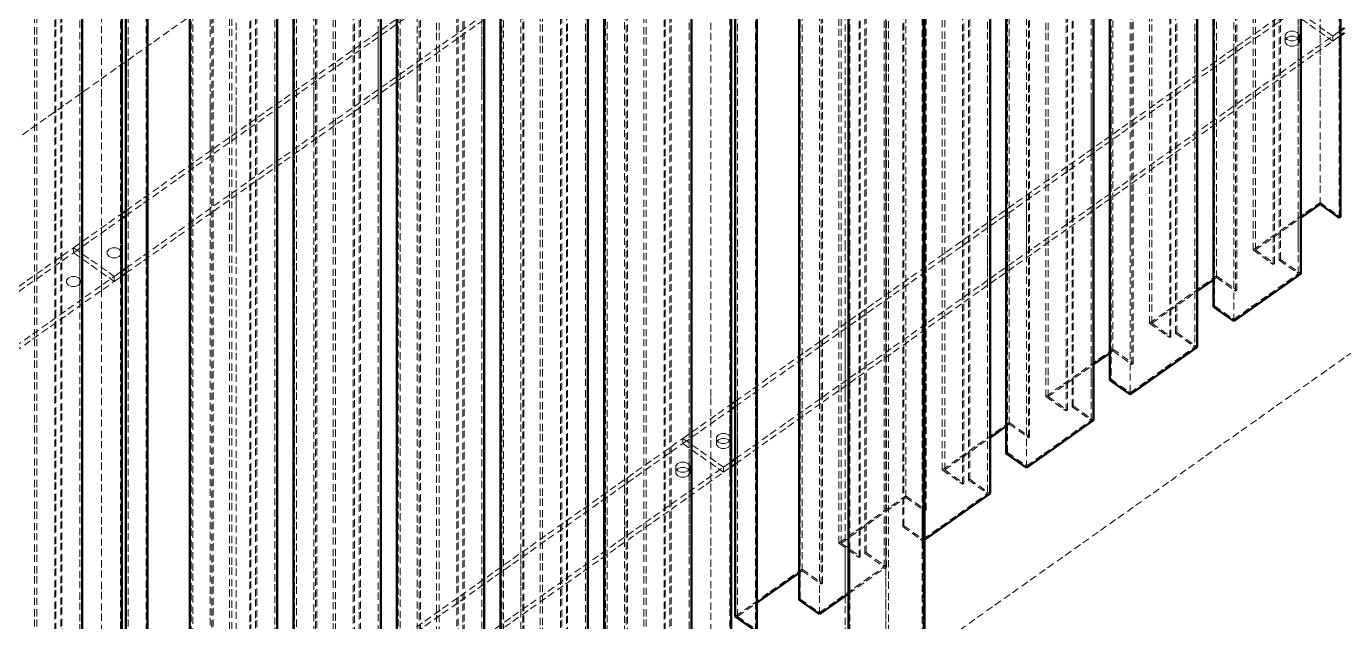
# Model space of a CAD drawing. Header units: millimetres. Extents: x 1091 to 14628, y 360 to 10440.
# Drawn here: x 3978 to 4666, y 2055 to 2365 of the extents above; entities that cross this region are included whole.
import ezdxf

# ---------------------------------------------------------------- set-up
doc = ezdxf.new("R2010")
doc.units = ezdxf.units.MM
doc.linetypes.add('Hidden', pattern=[15, 5, -3, 5, -2])
for name, color, linetype, lineweight in [('Default', 7, 'Continuous', 50), ('Edges', 7, 'Hidden', 15), ('HiddenEdges', 2, 'Hidden', 15), ('HiddenSilhouettes', 2, 'Hidden', 15), ('HiddenWires', 7, 'Hidden', 15), ('Silhouettes', 7, 'Continuous', 50), ('Wires', 7, 'Hidden', 15)]:
    doc.layers.add(name, color=color, linetype=linetype, lineweight=lineweight)

# ---------------------------------------------------------------- blocks, each defined once
blk = doc.blocks.new('Isometric')
at = {"layer": 'Edges'}
for points in [[(1360.83, -1916.75), (1360.83, -1142.16)], [(1577.2, -1577.68), (1577.2, -1141.4)], [(1505.08, -1814.75), (1505.08, -1192.4)], [(1298.46, -1814.78), (1298.46, -1234.74)], [(1381.97, -1661.32), (1381.97, -1245.99)], [(1432.32, -1680.13), (1432.32, -1245.99)], [(1433.16, -1679.53), (1433.16, -1245.99)], [(860.9, -1557.49), (860.9, -1425.34)], [(892.02, -1557.49), (892.02, -1422.14)], [(1225.06, -2012.75), (1225.06, -1430.4)], [(874.2, -1682.03), (874.2, -1434.74)], [(1008.69, -1586.93), (1008.69, -1439.64)], [(1152.94, -1917.68), (1152.94, -1441.4)], [(936.56, -1597.93), (936.56, -1453.66)], [(1080.81, -1557.49), (1080.81, -1453.66)], [(1722.72, -1557.49), (1722.72, -1453.66)], [(1722.72, -1640.85), (1722.72, -1511.24)], [(892.02, -1669.43), (892.02, -1522.14)], [(1649.33, -1566.68), (1649.33, -1523.14)], [(860.9, -1691.43), (860.9, -1544.14)], [(936.56, -1661.32), (936.56, -1557.49)], [(1577.2, -1661.32), (1577.2, -1557.49)], [(1577.2, -1614.14), (1577.2, -1763.75)], [(892.02, -2228.25), (892.02, -1625.9)], [(936.56, -1634.4), (936.56, -2076.65)], [(1381.97, -1765.16), (1381.97, -1661.32)], [(1407.14, -1765.16), (1407.14, -1661.32)], [(1432.32, -1765.16), (1432.32, -1661.32)], [(1433.16, -1765.16), (1433.16, -1661.32)], [(1381.97, -1715.73), (1381.97, -1712.19)], [(1381.97, -1901.8), (1381.97, -1715.73)], [(1432.32, -1765.16), (1432.32, -1716.59)], [(1360.83, -1770.68), (1360.83, -1727.14)], [(1407.14, -1765.16), (1407.14, -1734.39)], [(1316.28, -1928.25), (1316.28, -1758.64)], [(1285.17, -1868.99), (1285.17, -1765.16)], [(1407.14, -1884), (1407.14, -1765.16)], [(1432.32, -1868.99), (1432.32, -1765.16)], [(1433.16, -2076.65), (1433.16, -1765.16)], [(1225.06, -1868.99), (1225.06, -1823.14)], [(1432.32, -1843.5), (1432.32, -1842.3)], [(1432.32, -1864.1), (1432.32, -1843.5)], [(1152.94, -1868.99), (1152.94, -2063.75)], [(1432.32, -1865.3), (1432.32, -1864.1)], [(1432.32, -1868.99), (1432.32, -1865.3)], [(1432.32, -1946.2), (1432.32, -1868.99)]]:
    blk.add_lwpolyline(points, dxfattribs=at)
for points in [[(1649.33, -1712.75, 0), (1649.33, -906.64, 0)], [(1709.43, -1557.49, 0), (1709.43, -1038.33, 0)], [(1285.17, -1765.16, 0), (1285.17, -1244.14, 0)], [(1407.14, -1697.93, 0), (1407.14, -1245.99, 0)], [(1316.28, -1802.18, 0), (1316.28, -1325.9, 0)], [(1709.43, -1631.45, 0), (1709.43, -1480.64, 0)], [(874.2, -1557.49, 0), (874.2, -1534.74, 0)], [(1080.81, -1972.82, 0), (1080.81, -1532.4, 0)], [(1008.69, -2019.68, 0), (1008.69, -1543.4, 0)], [(1505.08, -1668.68, 0), (1505.08, -1625.14, 0)], [(874.2, -2114.78, 0), (874.2, -1638.5, 0)], [(860.9, -2124.18, 0), (860.9, -1647.9, 0)], [(1433.16, -1719.53, 0), (1433.16, -1715.99, 0)], [(1433.16, -1765.16, 0), (1433.16, -1719.53, 0)], [(1298.46, -1940.85, 0), (1298.46, -1765.16, 0)], [(1285.17, -1780.64, 0), (1285.17, -1931.45, 0)], [(1433.16, -1868.99, 0), (1433.16, -1842.9, 0)], [(1407.14, -1868.99, 0), (1407.14, -1844, 0)], [(1381.97, -1981.8, 0), (1381.97, -1868.99, 0)], [(1407.14, -1964, 0), (1407.14, -1868.99, 0)]]:
    blk.add_polyline3d(points, dxfattribs=at)
at = {"layer": 'HiddenEdges'}
for points in [[(1637.31, -1682.45), (1637.31, -896.94)], [(1565.18, -1733.45), (1565.18, -934.49)], [(1604.78, -1724.25), (1604.78, -934.49)], [(1407.14, -2663.15), (1407.14, -973.16)], [(1433.16, -2618.73), (1433.16, -980.78)], [(1532.65, -1775.25), (1532.65, -987.94)], [(1537.6, -1771.75), (1537.6, -984.44)], [(1493.06, -1784.45), (1493.06, -998.94)], [(1420.93, -1835.45), (1420.93, -1029.34)], [(1460.53, -1826.25), (1460.53, -1038.33)], [(1491.78, -1804.15), (1491.78, -1098.04)], [(1636.03, -1702.15), (1636.03, -1099.8)], [(1347.53, -1906.15), (1347.53, -1200.04)], [(1226.34, -1991.85), (1226.34, -1204.54)], [(1113.34, -2071.75), (1113.34, -1265.64)], [(1108.39, -2075.25), (1108.39, -1269.14)], [(1068.79, -2084.45), (1068.79, -1298.94)], [(1082.09, -2093.85), (1082.09, -1306.54)], [(1154.21, -2042.85), (1154.21, -1336.74)], [(995.39, -1596.33), (995.39, -1349.82)], [(1067.52, -1557.49), (1067.52, -1349.82)], [(969.09, -2173.75), (969.09, -1367.64)], [(1139.64, -1887.08), (1139.64, -1450.8)], [(1067.52, -1978.08), (1067.52, -1501.8)], [(1718.27, -1517.93), (1718.27, -1514.39)], [(1636.03, -1576.08), (1636.03, -1532.54)], [(923.27, -2080.08), (923.27, -1557.49)], [(1563.91, -1557.49), (1563.91, -1753.15)], [(1563.91, -1661.32), (1563.91, -1623.54)], [(1265.72, -1797.93), (1265.72, -1794.39)], [(1211.77, -1876.08), (1211.77, -1832.54)], [(1139.64, -1972.82), (1139.64, -1868.99)]]:
    blk.add_lwpolyline(points, dxfattribs=at)
for points in [[(1676.9, -1673.25, 0), (1676.9, -867.14, 0)], [(1681.85, -1669.75, 0), (1681.85, -863.64, 0)], [(1650.6, -1691.85, 0), (1650.6, -885.74, 0)], [(1609.73, -1720.75, 0), (1609.73, -914.64, 0)], [(1578.47, -1742.85, 0), (1578.47, -936.74, 0)], [(1506.35, -1793.85, 0), (1506.35, -987.74, 0)], [(1465.48, -1822.75, 0), (1465.48, -1016.64, 0)], [(1434.22, -1844.85, 0), (1434.22, -1038.74, 0)], [(1419.66, -1855.15, 0), (1419.66, -1049.04, 0)], [(1432.95, -1865.75, 0), (1432.95, -1059.64, 0)], [(1388.4, -1877.25, 0), (1388.4, -1071.14, 0)], [(1393.35, -1873.75, 0), (1393.35, -1067.64, 0)], [(1348.81, -1886.45, 0), (1348.81, -1080.34, 0)], [(1362.1, -1895.85, 0), (1362.1, -1089.74, 0)], [(1563.91, -1587.08, 0), (1563.91, -1142.16, 0)], [(1257.59, -1969.75, 0), (1257.59, -1163.64, 0)], [(1252.64, -1973.25, 0), (1252.64, -1167.14, 0)], [(1213.04, -1982.45, 0), (1213.04, -1176.34, 0)], [(1180.51, -2024.25, 0), (1180.51, -1218.14, 0)], [(1185.46, -2020.75, 0), (1185.46, -1214.64, 0)], [(1036.27, -2126.25, 0), (1036.26, -1320.14, 0)], [(1041.21, -2122.75, 0), (1041.21, -1316.64, 0)], [(1140.92, -2033.45, 0), (1140.92, -1346.14, 0)], [(996.67, -2135.45, 0), (996.67, -1349.82, 0)], [(1009.96, -2144.85, 0), (1009.96, -1349.82, 0)], [(964.14, -2177.25, 0), (964.14, -1371.14, 0)], [(924.54, -2186.45, 0), (924.54, -1380.34, 0)], [(937.84, -2195.85, 0), (937.84, -1389.74, 0)], [(1211.77, -2002.15, 0), (1211.77, -1399.8, 0)], [(923.27, -1607.33, 0), (923.27, -1453.66, 0)], [(828.38, -2273.25, 0), (828.38, -1467.14, 0)], [(833.33, -2269.75, 0), (833.33, -1463.64, 0)], [(995.39, -1989.08, 0), (995.39, -1552.8, 0)], [(1491.78, -1678.08, 0), (1491.78, -1634.54, 0)], [(923.27, -1661.32, 0), (923.27, -1643.8, 0)], [(1347.53, -1780.08, 0), (1347.53, -1736.54, 0)]]:
    blk.add_polyline3d(points, dxfattribs=at)
at = {"layer": 'HiddenSilhouettes'}
for points in [[(1664.46, -1663.25), (1664.46, -894.74)], [(1605.63, -1723.65), (1605.63, -934.49)], [(1533.5, -1774.65), (1533.5, -987.34)], [(1536.76, -1772.35), (1536.76, -985.04)], [(1408.84, -1868.99), (1408.84, -1009.61)], [(1461.38, -1825.65), (1461.38, -1119.54)], [(1435.07, -1844.25), (1435.07, -1138.14)], [(1253.49, -1972.65), (1253.49, -1166.54)], [(1550.05, -1596.88), (1550.05, -1200.6)], [(1168.07, -2014.25), (1168.07, -1208.14)], [(1227.18, -1991.25), (1227.18, -1203.94)], [(1477.92, -1211.6), (1477.92, -1832.75)], [(1303.83, -1810.98), (1303.83, -1230.94)], [(1095.94, -2065.25), (1095.94, -1296.74)], [(1022.12, -2116.25), (1022.12, -1310.14)], [(1023.82, -2116.25), (1023.82, -1310.14)], [(1037.11, -2125.65), (1037.11, -1319.54)], [(1040.37, -2123.35), (1040.37, -1317.24)], [(1155.06, -2042.25), (1155.06, -1336.14)], [(1010.81, -2144.25), (1010.81, -1349.82)], [(877.87, -1635.9), (1265.72, -1361.65)], [(877.87, -1639.43), (1265.72, -1365.18)], [(1270.03, -1765.16), (1270.03, -1362.13)], [(879.57, -2218.25), (879.57, -1412.14)], [(938.68, -2195.25), (938.68, -1407.94)], [(1053.66, -1557.49), (1053.66, -1407.84)], [(1197.91, -1885.88), (1197.91, -1409.6)], [(1125.78, -1896.88), (1125.78, -1453.66)], [(1694.3, -1557.49), (1694.3, -1453.66)], [(1302.14, -1768.64), (1689.99, -1494.39)], [(1689.99, -1494.39), (1718.27, -1514.39)], [(1694.3, -1679.75), (1694.3, -1491.34)], [(1302.14, -1772.18), (1689.99, -1497.93)], [(1689.99, -1497.93), (1718.27, -1517.93)], [(1685.16, -1517.02), (1686.45, -1515.43), (1688.69, -1514.52), (1691.28, -1514.52), (1693.52, -1515.43), (1694.81, -1517.02), (1694.81, -1518.85), (1693.52, -1520.43), (1691.28, -1521.35), (1688.69, -1521.35), (1686.45, -1520.43), (1685.16, -1518.85)], [(879.57, -1557.49), (879.57, -1530.94)], [(1622.17, -1542.34), (1622.17, -1730.75)], [(845.77, -1557.49), (845.77, -1554.84)], [(1550.05, -1661.32), (1550.05, -1557.49)], [(841.46, -1661.65), (875.04, -1637.9)], [(879.57, -1678.23), (879.57, -1634.7)], [(1550.05, -1765.16), (1550.05, -1633.34)], [(1664.46, -1663.25), (1696, -1640.95)], [(1694.3, -1661.32), (1694.3, -1640.95)], [(1477.92, -1687.88), (1477.92, -1644.34)], [(845.77, -1702.13), (845.77, -1658.6)], [(417.19, -1961.65), (841.46, -1661.65)], [(417.19, -1965.18), (841.46, -1665.18)], [(841.46, -1661.65), (869.74, -1681.65)], [(841.46, -1665.18), (869.74, -1685.18)], [(1681.01, -1670.35), (1694.3, -1679.75)], [(1681.85, -1669.75), (1696, -1679.75)], [(445.48, -1981.65), (869.74, -1681.65)], [(445.48, -1985.18), (869.74, -1685.18)], [(1590.64, -1714.25), (1637.31, -1681.25)], [(1635.18, -1683.95), (1637.31, -1682.45)], [(1637.31, -1682.45), (1650.6, -1691.85)], [(1649.33, -1711.55), (1694.3, -1679.75)], [(1592.33, -1714.25), (1623.87, -1691.95)], [(1650.6, -1691.85), (1651.45, -1691.25)], [(1636.03, -1702.15), (1649.33, -1711.55)], [(1592.33, -1714.25), (1605.63, -1723.65)], [(1604.78, -1724.25), (1605.63, -1723.65)], [(1608.88, -1721.35), (1609.73, -1720.75)], [(1608.88, -1721.35), (1622.17, -1730.75)], [(1518.51, -1765.25), (1565.18, -1732.25)], [(1565.18, -1732.25), (1579.32, -1742.25)], [(1565.18, -1733.45), (1578.47, -1742.85)], [(1578.47, -1742.85), (1579.32, -1742.25)], [(1520.21, -1765.25), (1551.75, -1742.95)], [(1563.06, -1753.75), (1563.91, -1753.15)], [(1563.91, -1753.15), (1577.2, -1762.55)], [(1270.03, -1979.75), (1270.03, -1765.16)], [(1518.51, -1765.25), (1532.65, -1775.25)], [(1265.72, -1794.39), (1299.31, -1770.64)], [(1536.76, -1772.35), (1537.6, -1771.75)], [(1537.6, -1771.75), (1551.75, -1781.75)], [(1446.39, -1816.25), (1493.06, -1783.25)], [(1490.93, -1785.95), (1493.06, -1784.45)], [(1493.06, -1783.25), (1507.2, -1793.25)], [(1493.06, -1784.45), (1506.35, -1793.85)], [(1505.08, -1813.55), (1550.05, -1781.75)], [(877.87, -2068.64), (1265.72, -1794.39)], [(1289.18, -1797.02), (1290.47, -1795.43), (1292.71, -1794.52), (1295.3, -1794.52), (1297.54, -1795.43), (1298.84, -1797.02), (1298.84, -1798.85), (1297.54, -1800.43), (1295.3, -1801.35), (1292.71, -1801.35), (1290.47, -1800.43), (1289.18, -1798.85)], [(1289.18, -1798.85), (1289.18, -1795.31)], [(1448.08, -1816.25), (1479.62, -1793.95)], [(1506.35, -1793.85), (1507.2, -1793.25)], [(1265.72, -1797.93), (1294.01, -1817.93)], [(1490.93, -1804.75), (1491.78, -1804.15)], [(1260.89, -1817.02), (1262.19, -1815.43), (1264.43, -1814.52), (1267.02, -1814.52), (1269.26, -1815.43), (1270.55, -1817.02), (1270.55, -1818.85), (1269.26, -1820.43), (1267.02, -1821.35), (1264.43, -1821.35), (1262.19, -1820.43), (1260.89, -1818.85)], [(1294.01, -1817.93), (1299.31, -1814.18)], [(1464.63, -1823.35), (1465.48, -1822.75)], [(1374.26, -1867.25), (1420.93, -1834.25)], [(1420.93, -1834.25), (1435.07, -1844.25)], [(1460.53, -1826.25), (1461.38, -1825.65)], [(1197.91, -1842.34), (1197.91, -2030.75)], [(1420.93, -1835.45), (1434.22, -1844.85)], [(1418.81, -1855.75), (1419.66, -1855.15)], [(1418.81, -1855.75), (1432.95, -1865.75)], [(1125.78, -2076.65), (1125.78, -1868.99)], [(1374.26, -1867.25), (1388.4, -1877.25)], [(1375.96, -1867.25), (1389.25, -1876.65)], [(1408.84, -2491.98), (1408.84, -1868.99)], [(1432.95, -1865.75), (1434.01, -1865)], [(1393.35, -1873.75), (1407.5, -1883.75)], [(1302.14, -1918.25), (1348.81, -1885.25)], [(1346.68, -1887.95), (1348.81, -1886.45)], [(1348.81, -1885.25), (1362.95, -1895.25)], [(1381.12, -1902.4), (1407.5, -1883.75)], [(1362.1, -1895.85), (1362.95, -1895.25)], [(1303.83, -1918.25), (1317.13, -1908.85)], [(1303.83, -1918.25), (1317.13, -1927.65)]]:
    blk.add_lwpolyline(points, dxfattribs=at)
for points in [[(1685.16, -1513.48), (1686.45, -1511.89), (1688.69, -1510.98), (1691.28, -1510.98), (1693.52, -1511.89), (1694.81, -1513.48), (1694.81, -1515.31), (1693.52, -1516.89), (1691.28, -1517.81), (1688.69, -1517.81), (1686.45, -1516.89), (1685.16, -1515.31)], [(1289.18, -1793.48), (1290.47, -1791.89), (1292.71, -1790.98), (1295.3, -1790.98), (1297.54, -1791.89), (1298.84, -1793.48), (1298.84, -1795.31), (1297.54, -1796.89), (1295.3, -1797.81), (1292.71, -1797.81), (1290.47, -1796.89), (1289.18, -1795.31)], [(1260.89, -1813.48), (1262.19, -1811.89), (1264.43, -1810.98), (1267.02, -1810.98), (1269.26, -1811.89), (1270.55, -1813.48), (1270.55, -1815.31), (1269.26, -1816.89), (1267.02, -1817.81), (1264.43, -1817.81), (1262.19, -1816.89), (1260.89, -1815.31)]]:
    blk.add_lwpolyline(points, close=True, dxfattribs=at)
for points in [[(1662.76, -1663.25, 0), (1662.76, -857.14, 0)], [(1651.45, -1691.25, 0), (1651.45, -885.14, 0)], [(1677.75, -1672.65, 0), (1677.75, -885.34, 0)], [(1681.01, -1670.35, 0), (1681, -883.04, 0)], [(1608.88, -1721.35, 0), (1608.88, -915.24, 0)], [(1590.64, -1714.25, 0), (1590.64, -934.49, 0)], [(1579.32, -1742.25, 0), (1579.32, -936.14, 0)], [(1518.51, -1765.25, 0), (1518.51, -959.14, 0)], [(1520.21, -1765.25, 0), (1520.21, -959.14, 0)], [(1622.17, -1585.88, 0), (1622.17, -955.2, 0)], [(1507.2, -1793.25, 0), (1507.2, -987.14, 0)], [(1592.33, -1714.25, 0), (1592.33, -983.59, 0)], [(1464.63, -1823.35, 0), (1464.63, -1017.24, 0)], [(1418.81, -1855.75, 0), (1418.81, -1049.64, 0)], [(1374.26, -1867.25, 0), (1374.26, -1061.14, 0)], [(1389.25, -1876.65, 0), (1389.25, -1070.54, 0)], [(1392.51, -1874.35, 0), (1392.51, -1068.24, 0)], [(1405.8, -1883.75, 0), (1405.8, -1077.64, 0)], [(1407.5, -1883.75, 0), (1407.5, -1077.64, 0)], [(1362.95, -1895.25, 0), (1362.95, -1089.14, 0)], [(1375.96, -1867.25, 0), (1375.96, -1098.74, 0)], [(1446.39, -1816.25, 0), (1446.39, -1130.14, 0)], [(1448.08, -1816.25, 0), (1448.08, -1128.94, 0)], [(1240.19, -1963.25, 0), (1240.19, -1157.14, 0)], [(1256.74, -1970.35, 0), (1256.74, -1164.24, 0)], [(1238.5, -1963.25, 0), (1238.5, -1195.94, 0)], [(1181.36, -2023.65, 0), (1181.36, -1217.54, 0)], [(1184.62, -2021.35, 0), (1184.62, -1215.24, 0)], [(1109.24, -2074.65, 0), (1109.24, -1268.54, 0)], [(1112.49, -2072.35, 0), (1112.49, -1266.24, 0)], [(1082.93, -2093.25, 0), (1082.93, -1287.14, 0)], [(1094.25, -2065.25, 0), (1094.25, -1349.82, 0)], [(1166.37, -2014.25, 0), (1166.37, -1349.82, 0)], [(950, -2167.25, 0), (950, -1361.14, 0)], [(964.99, -2176.65, 0), (964.99, -1370.54, 0)], [(968.24, -2174.35, 0), (968.24, -1368.24, 0)], [(877.87, -1675.9, 0), (1294.01, -1381.65, 0)], [(877.87, -1679.43, 0), (1294.01, -1385.18, 0)], [(951.7, -2167.25, 0), (951.69, -1399.94, 0)], [(814.23, -2263.25, 0), (814.23, -1457.14, 0)], [(815.93, -2263.25, 0), (815.93, -1457.14, 0)], [(981.53, -1606.13, 0), (981.53, -1453.66, 0)], [(829.22, -2272.65, 0), (829.22, -1466.54, 0)], [(832.48, -2270.35, 0), (832.48, -1464.24, 0)], [(845.77, -1473.64, 0), (845.77, -2279.75, 0)], [(1125.78, -1557.49, 0), (1125.78, -1500.6, 0)], [(1053.66, -1511.6, 0), (1053.66, -2132.75, 0)], [(1694.81, -1517.02, 0), (1694.81, -1513.48, 0)], [(1718.27, -1514.39, 0), (1723.57, -1510.64, 0)], [(1302.14, -1808.64, 0), (1718.27, -1514.39, 0)], [(1302.14, -1812.18, 0), (1718.27, -1517.93, 0)], [(1685.16, -1518.85, 0), (1685.16, -1515.31, 0)], [(1718.27, -1517.93, 0), (1723.57, -1514.18, 0)], [(981.53, -1998.88, 0), (981.53, -1557.49, 0)], [(1662.76, -1663.25, 0), (1709.43, -1630.25, 0)], [(1709.43, -1630.25, 0), (1723.57, -1640.25, 0)], [(841.46, -1665.18, 0), (875.04, -1641.43, 0)], [(841.46, -1665.18, 0), (841.46, -1661.65, 0)], [(1662.76, -1663.25, 0), (1676.9, -1673.25, 0)], [(1664.46, -1663.25, 0), (1677.75, -1672.65, 0)], [(869.74, -1681.65, 0), (875.04, -1677.9, 0)], [(1676.9, -1673.25, 0), (1677.75, -1672.65, 0)], [(1681.01, -1670.35, 0), (1681.85, -1669.75, 0)], [(869.74, -1685.18, 0), (875.04, -1681.43, 0)], [(869.74, -1685.18, 0), (869.74, -1681.65, 0)], [(1637.31, -1681.25, 0), (1651.45, -1691.25, 0)], [(1635.18, -1702.75, 0), (1636.03, -1702.15, 0)], [(1590.64, -1714.25, 0), (1604.78, -1724.25, 0)], [(1609.73, -1720.75, 0), (1623.87, -1730.75, 0)], [(1563.06, -1734.95, 0), (1565.18, -1733.45, 0)], [(1577.2, -1762.55, 0), (1622.17, -1730.75, 0)], [(1550.05, -1781.75, 0), (1550.05, -1742.95, 0)], [(1303.83, -1918.25, 0), (1303.83, -1765.16, 0)], [(1520.21, -1765.25, 0), (1533.5, -1774.65, 0)], [(1265.72, -1797.93, 0), (1299.31, -1774.18, 0)], [(1532.65, -1775.25, 0), (1533.5, -1774.65, 0)], [(1536.76, -1772.35, 0), (1550.05, -1781.75, 0)], [(1265.72, -1794.39, 0), (1294.01, -1814.39, 0)], [(1270.03, -1868.99, 0), (1270.03, -1791.34, 0)], [(1298.84, -1797.02, 0), (1298.84, -1793.48, 0)], [(877.87, -2072.18, 0), (1265.72, -1797.93, 0)], [(1491.78, -1804.15, 0), (1505.08, -1813.55, 0)], [(877.87, -2108.64, 0), (1294.01, -1814.39, 0)], [(1260.89, -1818.85, 0), (1260.89, -1815.31, 0)], [(1270.55, -1817.02, 0), (1270.55, -1813.48, 0)], [(1294.01, -1814.39, 0), (1299.31, -1810.64, 0)], [(1294.01, -1817.93, 0), (1294.01, -1814.39, 0)], [(877.87, -2112.18, 0), (1294.01, -1817.93, 0)], [(1446.39, -1816.25, 0), (1460.53, -1826.25, 0)], [(1448.08, -1816.25, 0), (1461.38, -1825.65, 0)], [(1464.63, -1823.35, 0), (1477.92, -1832.75, 0)], [(1465.48, -1822.75, 0), (1479.62, -1832.75, 0)], [(1432.95, -1864.55, 0), (1477.92, -1832.75, 0)], [(1375.96, -1867.25, 0), (1420.93, -1835.45, 0)], [(1434.22, -1844.85, 0), (1435.07, -1844.25, 0)], [(1419.66, -1855.15, 0), (1432.95, -1864.55, 0)], [(1388.4, -1877.25, 0), (1389.25, -1876.65, 0)], [(1392.51, -1874.35, 0), (1393.35, -1873.75, 0)], [(1392.51, -1874.35, 0), (1405.8, -1883.75, 0)], [(1348.81, -1886.45, 0), (1362.1, -1895.85, 0)], [(1360.83, -1915.55, 0), (1405.8, -1883.75, 0)], [(1346.68, -1906.75, 0), (1347.53, -1906.15, 0)], [(1347.53, -1906.15, 0), (1360.83, -1915.55, 0)]]:
    blk.add_polyline3d(points, dxfattribs=at)
at = {"layer": 'HiddenWires'}
for points in [[(864.91, -1664.27), (866.21, -1662.68)], [(864.91, -1666.1), (866.21, -1667.68)], [(866.21, -1662.68), (868.45, -1661.77)], [(866.21, -1667.68), (868.45, -1668.6)], [(868.45, -1668.6), (871.04, -1668.6)], [(871.04, -1661.77), (873.28, -1662.68)], [(871.04, -1668.6), (873.28, -1667.68)], [(836.63, -1684.27), (837.92, -1682.68)], [(836.63, -1686.1), (836.63, -1684.27)], [(836.63, -1686.1), (837.92, -1687.68)], [(837.92, -1682.68), (840.16, -1681.77)], [(837.92, -1687.68), (840.16, -1688.6)], [(842.75, -1681.77), (844.99, -1682.68)], [(842.75, -1688.6), (844.99, -1687.68)], [(844.99, -1682.68), (846.29, -1684.27)], [(844.99, -1687.68), (846.29, -1686.1)], [(840.16, -1688.6), (842.75, -1688.6)]]:
    blk.add_lwpolyline(points, dxfattribs=at)
for points in [[(864.91, -1666.1, 0), (864.91, -1664.27, 0)], [(868.45, -1661.77, 0), (871.04, -1661.77, 0)], [(873.28, -1662.68, 0), (874.57, -1664.27, 0)], [(873.28, -1667.68, 0), (874.57, -1666.1, 0)], [(874.57, -1666.1, 0), (874.57, -1664.27, 0)], [(840.16, -1681.77, 0), (842.75, -1681.77, 0)], [(846.29, -1686.1, 0), (846.29, -1684.27, 0)]]:
    blk.add_polyline3d(points, dxfattribs=at)
at = {"layer": 'Silhouettes'}
for points in [[(1479.62, -1686.68), (1479.62, -1026.64)], [(1635.18, -1702.75), (1635.18, -1100.4)], [(1563.06, -1587.68), (1563.06, -1191.4)], [(1346.68, -1906.75), (1346.68, -1200.64)], [(1551.75, -1595.68), (1551.75, -1199.4)], [(1210.92, -1876.68), (1210.92, -1245.99)], [(1381.12, -1661.32), (1381.12, -1323.58)], [(1299.31, -1814.18), (1299.31, -1337.9)], [(994.55, -1989.68), (994.55, -1349.64)], [(1066.67, -1978.68), (1066.67, -1349.82)], [(1271.73, -1765.16), (1271.73, -1349.82)], [(922.42, -1661.32), (922.42, -1453.66)], [(983.23, -1604.93), (983.23, -1453.66)], [(1127.48, -1895.68), (1127.48, -1453.66)], [(1696, -1557.49), (1696, -1453.66)], [(1723.57, -1557.49), (1723.57, -1453.66)], [(847.47, -1557.49), (847.47, -1473.64)], [(1066.67, -1557.49), (1066.67, -1502.4)], [(1055.36, -1557.49), (1055.36, -1510.4)], [(1723.57, -1510.64), (1726.4, -1508.64)], [(1723.57, -1640.25), (1723.57, -1510.64)], [(892.86, -1557.49), (892.86, -1521.54)], [(875.04, -2114.18), (875.04, -1534.14)], [(1635.18, -1576.68), (1635.18, -1533.14)], [(1623.87, -1584.68), (1623.87, -1541.14)], [(847.47, -2076.65), (847.47, -1553.64)], [(983.23, -1997.68), (983.23, -1557.49)], [(994.55, -1596.93), (994.55, -1553.4)], [(1551.75, -1765.16), (1551.75, -1557.49)], [(1563.06, -1661.32), (1563.06, -1557.49)], [(922.42, -2080.68), (922.42, -1604.4)], [(892.86, -1668.83), (892.86, -1625.3)], [(1551.75, -1661.32), (1551.75, -1632.14)], [(1563.06, -1624.14), (1563.06, -1753.75)], [(1696, -1640.95), (1709.43, -1631.45)], [(875.04, -1681.43), (875.04, -1637.9)], [(875.04, -1641.43), (877.87, -1639.43)], [(877.87, -2076.65), (877.87, -1635.9)], [(1490.93, -1804.75), (1490.93, -1635.14)], [(1696, -1661.32), (1696, -1639.75)], [(1479.62, -1643.14), (1479.62, -1832.75)], [(847.47, -1700.93), (847.47, -1657.4)], [(1381.12, -1765.16), (1381.12, -1661.32)], [(1434.01, -1765.16), (1434.01, -1661.32)], [(875.04, -1677.9), (877.87, -1675.9)], [(1649.33, -1712.75), (1696, -1679.75)], [(1381.12, -1765.16), (1381.12, -1712.79)], [(1434.01, -1765.16), (1434.01, -1718.93)], [(1577.2, -1763.75), (1623.87, -1730.75)], [(1551.75, -1742.95), (1563.06, -1734.95)], [(1317.13, -1801.58), (1317.13, -1758.04)], [(1563.06, -1753.75), (1577.2, -1763.75)], [(1271.73, -1868.99), (1271.73, -1765.16)], [(1299.31, -1940.25), (1299.31, -1765.16)], [(1299.31, -1770.64), (1302.14, -1768.64)], [(1302.14, -1918.25), (1302.14, -1765.16)], [(1381.12, -1902.4), (1381.12, -1765.16)], [(1434.01, -1868.99), (1434.01, -1765.16)], [(1299.31, -1774.18), (1302.14, -1772.18)], [(1479.62, -1793.95), (1490.93, -1785.95)], [(1505.08, -1814.75), (1551.75, -1781.75)], [(1271.73, -1979.75), (1271.73, -1790.14)], [(1490.93, -1804.75), (1505.08, -1814.75)], [(1299.31, -1810.64), (1302.14, -1808.64)], [(1299.31, -1814.18), (1302.14, -1812.18)], [(1210.92, -2002.75), (1210.92, -1833.14)], [(1434.01, -1865), (1479.62, -1832.75)], [(1199.61, -2030.75), (1199.61, -1841.14)], [(1434.01, -1868.99), (1434.01, -1843.5)], [(1127.48, -1972.82), (1127.48, -1868.99)], [(1138.8, -1868.99), (1138.8, -2053.75)], [(1381.12, -1982.4), (1381.12, -1868.99)], [(1317.13, -1908.85), (1346.68, -1887.95)], [(1346.68, -1906.75), (1360.83, -1916.75)], [(1302.14, -1918.25), (1316.28, -1928.25)]]:
    blk.add_lwpolyline(points, dxfattribs=at)
for points in [[(1623.87, -1730.75, 0), (1623.87, -924.64, 0)], [(1317.13, -1121.54, 0), (1317.13, -1927.65, 0)], [(1490.93, -1678.68, 0), (1490.93, -1202.4, 0)], [(1434.01, -1678.93, 0), (1434.01, -1245.99, 0)], [(1138.8, -1887.68, 0), (1138.8, -1247.64, 0)], [(1055.36, -1986.68, 0), (1055.36, -1326.64, 0)], [(1302.14, -1812.18, 0), (1302.14, -1335.9, 0)], [(877.87, -1557.49, 0), (877.87, -1412.14, 0)], [(1199.61, -1884.68, 0), (1199.61, -1408.4, 0)], [(892.86, -2227.65, 0), (892.86, -1421.54, 0)], [(875.04, -1557.49, 0), (875.04, -1434.14, 0)], [(1696, -1679.75, 0), (1696, -1490.14, 0)], [(1723.57, -1514.18, 0), (1726.4, -1512.18, 0)], [(877.87, -1679.43, 0), (877.87, -1532.14, 0)], [(1709.43, -1631.45, 0), (1722.72, -1640.85, 0)], [(875.04, -1637.9, 0), (877.87, -1635.9, 0)], [(1722.72, -1640.85, 0), (1723.57, -1640.25, 0)], [(875.04, -1681.43, 0), (877.87, -1679.43, 0)], [(1623.87, -1691.95, 0), (1635.18, -1683.95, 0)], [(1635.18, -1702.75, 0), (1649.33, -1712.75, 0)], [(1434.01, -1718.93, 0), (1434.01, -1715.39, 0)], [(1346.68, -1780.68, 0), (1346.68, -1737.14, 0)], [(1551.75, -1781.75, 0), (1551.75, -1741.75, 0)], [(1434.01, -2619.33, 0), (1434.01, -1868.99, 0)], [(1360.83, -1916.75, 0), (1381.12, -1902.4, 0)]]:
    blk.add_polyline3d(points, dxfattribs=at)
at = {"layer": 'Wires'}
for points in [[(1378.86, -1661.32), (1378.86, -1325.18)], [(954.59, -1585.18), (954.59, -1477.89)], [(954.59, -2017.93), (954.59, -1557.49)], [(954.59, -1661.32), (954.59, -1621.65)], [(1378.86, -1765.16), (1378.86, -1714.39)]]:
    blk.add_lwpolyline(points, dxfattribs=at)
for points in [[(627.91, -1708.89, 0), (954.59, -1477.89, 0)], [(1378.86, -1904, 0), (1378.86, -1661.32, 0)], [(1434.01, -1945, 0), (1803.12, -1684, 0)], [(1378.86, -1984, 0), (1378.86, -1868.99, 0)]]:
    blk.add_polyline3d(points, dxfattribs=at)

msp = doc.modelspace()

# ---------------------------------------------------------------- block references
at = {"layer": 'Default', "xscale": 0.75, "yscale": 0.75, "zscale": 0.75}
msp.add_blockref('Isometric', (3372, 3496), dxfattribs=at)

doc.saveas('drawing.dxf')
